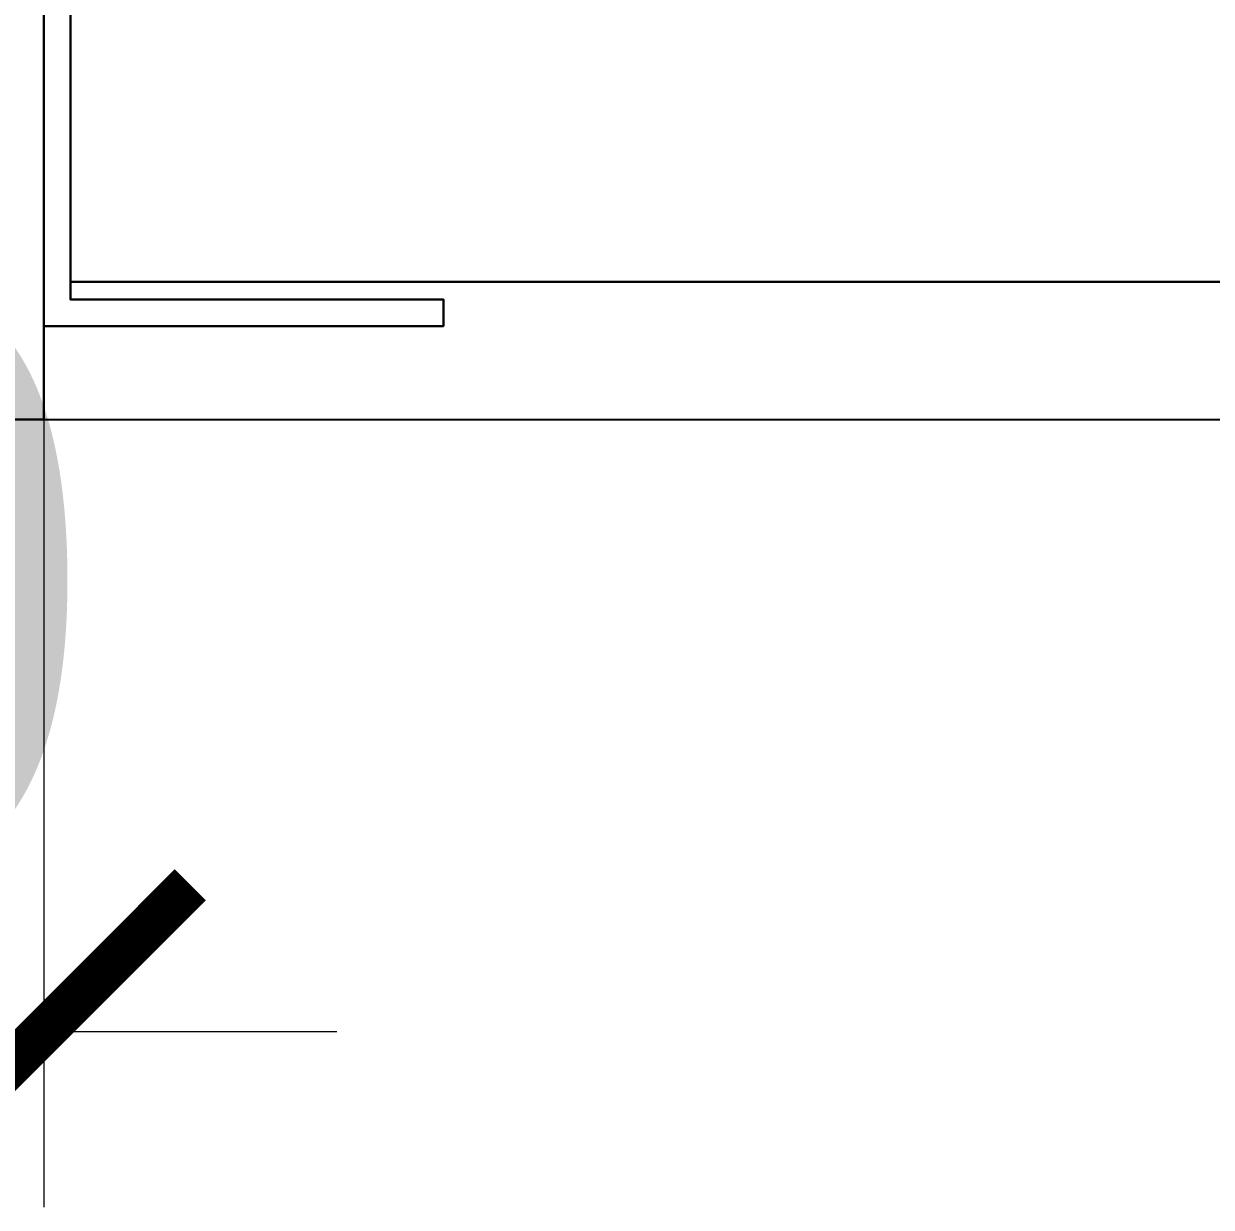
# Model space of a CAD drawing. Header units: millimetres. Extents: x -547695 to 905972, y -1055718 to 167349.
# Drawn here: x -516046.6 to -515725.8, y -1038037 to -1037717.3 of the extents above; entities that cross this region are included whole.
import ezdxf

# ---------------------------------------------------------------- set-up
doc = ezdxf.new("R2010")
doc.units = ezdxf.units.MM
doc.layers.get('DEFPOINTS').update_dxf_attribs({"color": 1, "lineweight": 25})
for name, color, linetype, lineweight in [('View-XTD-CT Cua$0$View-XĐL-CT Cửa$0$KT-Dim', 5, 'Continuous', 15), ('View-XTD-CT Cua$0$View-XĐL-CT Cửa$0$KT-NetThay', 7, 'Continuous', 18), ('View-XTD-CT Cua$0$View-XĐL-CT Cửa$0$Netmanh - Vietduc', 149, 'Continuous', 25), ('View-XTD-CT Cua$0$View-XĐL-CT Cửa$0$Profile - Vietduc', 14, 'Continuous', 30)]:
    doc.layers.add(name, color=color, linetype=linetype, lineweight=lineweight)
doc.styles.add('View-XTD-CT Cua$0$View-XĐL-CT Cửa$0$GM-Arial', font='arial.ttf')
doc.dimstyles.new('View-XTD-CT Cua$0$View-XĐL-CT Cửa$0$GM_DIM50', dxfattribs={"dimscale": 0.5, "dimtxt": 220, "dimasz": 110, "dimexe": 66, "dimexo": 0, "dimgap": 55, "dimtad": 1, "dimdec": 0, "dimzin": 0, "dimdsep": 46, "dimtxsty": 'View-XTD-CT Cua$0$View-XĐL-CT Cửa$0$GM-Arial', "dimblk": 'View-XTD-CT Cua$0$View-XĐL-CT Cửa$0$_ArchTick', "dimcen": 150, "dimdle": 66, "dimclrd": 256, "dimclre": 256, "dimclrt": 6, "dimadec": 0, "dimazin": 0, "dimtfac": 1, "dimtdec": 0, "dimtix": 1, "dimtmove": 2, "dimatfit": 3, "dimfxl": 1, "dimtvp": 0.833333, "dimtolj": 1, "dimtzin": 0, "dimarcsym": 0})

# ---------------------------------------------------------------- blocks, each defined once
blk = doc.blocks.new('View-XTD-CT Cua$0$View-XĐL-CT Cửa$0$_ArchTick')
at = {"color": 0, "linetype": 'ByBlock', "const_width": 0.15}
blk.add_lwpolyline([(-0.5, -0.5), (0.5, 0.5)], dxfattribs=at)
blk = doc.blocks.new('*D243')
at = {"layer": 'DEFPOINTS', "color": 0, "transparency": 16777216}
for p in [(-4099.14, 746.54), (-3949.14, 746.54), (-3949.14, 631.72)]:
    blk.add_point(p, dxfattribs=at)
at = {"layer": 'View-XTD-CT Cua$0$View-XĐL-CT Cửa$0$KT-Dim', "lineweight": -2, "transparency": 16777216}
for p, q in [((-4099.14, 746.54), (-4099.14, 598.72)), ((-3949.14, 746.54), (-3949.14, 598.72)), ((-4099.14, 631.72), (-4154.14, 631.72)), ((-4099.14, 631.72), (-3949.14, 631.72)), ((-3949.14, 631.72), (-3894.14, 631.72))]:
    blk.add_line(p, q, dxfattribs=at)
at = {"layer": 'View-XTD-CT Cua$0$View-XĐL-CT Cửa$0$KT-Dim', "lineweight": -2, "transparency": 16777216, "xscale": 55, "yscale": 55, "zscale": 55}
blk.add_blockref('View-XTD-CT Cua$0$View-XĐL-CT Cửa$0$_ArchTick', (-4099.14, 631.72), dxfattribs=at)
at = {"layer": 'View-XTD-CT Cua$0$View-XĐL-CT Cửa$0$KT-Dim', "lineweight": -2, "transparency": 16777216, "xscale": 55, "yscale": 55, "zscale": 55, "rotation": 180}
blk.add_blockref('View-XTD-CT Cua$0$View-XĐL-CT Cửa$0$_ArchTick', (-3949.14, 631.72), dxfattribs=at)
at = {"layer": 'View-XTD-CT Cua$0$View-XĐL-CT Cửa$0$KT-Dim', "color": 6, "transparency": 16777216, "insert": (-4024.14, 715.42), "char_height": 110, "attachment_point": 5, "style": 'View-XTD-CT Cua$0$View-XĐL-CT Cửa$0$GM-Arial'}
blk.add_mtext('\\A1;30', dxfattribs=at)
blk = doc.blocks.new('View-XTD-CT Cua$0$View-XĐL-CT Cửa$0$A$C77827696')
at = {"layer": 'View-XTD-CT Cua$0$View-XĐL-CT Cửa$0$Netmanh - Vietduc'}
blk.add_line((-3949.14, 746.54), (-3085.3, 746.54), dxfattribs=at)
at = {"layer": 'View-XTD-CT Cua$0$View-XĐL-CT Cửa$0$Profile - Vietduc'}
blk.add_line((-3944.14, 772.31), (-3085.3, 772.31), dxfattribs=at)
for points in [[(-4099.14, 1046.54), (-3949.14, 1046.54), (-3949.14, 746.54), (-4099.14, 746.54)], [(-3944.14, 1024.04), (-3874.14, 1024.04), (-3874.14, 1029.04), (-3949.14, 1029.04), (-3949.14, 764.04), (-3874.14, 764.04), (-3874.14, 769.04), (-3944.14, 769.04)]]:
    blk.add_lwpolyline(points, close=True, dxfattribs=at)
at = {"layer": 'View-XTD-CT Cua$0$View-XĐL-CT Cửa$0$KT-Dim'}
dim = blk.add_linear_dim(base=(-3949.14, 631.72), p1=(-4099.14, 746.54), p2=(-3949.14, 746.54), text='30', dimstyle='View-XTD-CT Cua$0$View-XĐL-CT Cửa$0$GM_DIM50', dxfattribs=at)
dim.commit()
dim.dimension.update_dxf_attribs({"geometry": '*D243', "text_midpoint": (-4024.14, 715.42)})

msp = doc.modelspace()

# ---------------------------------------------------------------- block references
at = {"layer": 'View-XTD-CT Cua$0$View-XĐL-CT Cửa$0$KT-NetThay', "xscale": 1.44, "yscale": 1.44, "zscale": 1.44}
msp.add_blockref('View-XTD-CT Cua$0$View-XĐL-CT Cửa$0$A$C77827696', (-510354.47, -1038899.17), dxfattribs=at)

doc.saveas('drawing.dxf')
